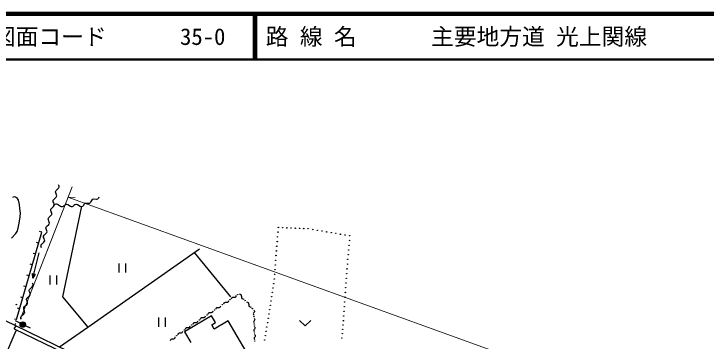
# Model space of a CAD drawing. Units: millimetres, scale not verified. Extents: x 40000 to 680000, y 20000 to 380000.
# Drawn here: x 124974 to 277225, y 308106 to 380000 of the extents above; entities that cross this region are included whole.
import ezdxf
from ezdxf.enums import TextEntityAlignment as Align

# ---------------------------------------------------------------- set-up
doc = ezdxf.new("R2010")
doc.units = ezdxf.units.MM
doc.header["$LTSCALE"] = 1000
for name, color, linetype, lineweight in [('M-BGD', 7, 'Continuous', 25), ('M-STR-HTXT', 7, 'Continuous', 13), ('M-TTL', 2, 'Continuous', 140), ('M-TTL-LINE', 7, 'Continuous', 50)]:
    doc.layers.add(name, color=color, linetype=linetype, lineweight=lineweight)
doc.layers.add('M-TTL-TXT', color=7, linetype='Continuous')
doc.styles.add('ＭＳ ゴシック', font='')
doc.styles.get('ＭＳ ゴシック').set_extended_font_data('MS Gothic')

msp = doc.modelspace()

# ---------------------------------------------------------------- linework, layer by layer
at = {"layer": 'M-BGD'}
for p, q in [((134155, 340930), (134186, 341046)), ((134186, 341046), (134316, 341219)), ((134316, 341219), (134770, 341676)), ((134770, 341676), (134900, 341848)), ((134906, 342178), (134804, 342413)), ((134900, 341848), (134931, 341964)), ((134931, 341964), (134906, 342178)), ((133770, 339228), (134248, 339708)), ((134180, 340716), (134155, 340930)), ((134283, 340482), (134180, 340716)), ((134248, 339708), (134384, 339889)), ((134390, 340235), (134283, 340482)), ((134384, 339889), (134417, 340011)), ((134417, 340011), (134390, 340235)), ((143699, 339736), (143600, 339500)), ((133602, 338925), (133635, 339047)), ((133628, 338701), (133602, 338925)), ((133736, 338454), (133628, 338701)), ((133635, 339047), (133770, 339228)), ((133838, 338219), (133736, 338454)), ((134005, 338113), (133770, 337934)), ((133832, 337890), (133863, 338005)), ((133863, 338005), (133838, 338219)), ((134237, 338199), (134005, 338113)), ((134375, 338195), (134237, 338199)), ((134603, 338098), (134375, 338195)), ((135237, 337714), (134603, 338098)), ((136302, 338044), (136092, 337876)), ((136512, 338128), (136302, 338044)), ((136638, 338128), (136512, 338128)), ((136848, 338044), (136638, 338128)), ((137436, 337708), (136848, 338044)), ((138402, 338044), (138192, 337876)), ((138612, 338128), (138402, 338044)), ((138738, 338128), (138612, 338128)), ((138948, 338044), (138738, 338128)), ((139536, 337708), (138948, 338044)), ((140366, 338101), (140271, 337876)), ((140497, 338258), (140366, 338101)), ((140597, 338312), (140497, 338258)), ((140800, 338336), (140597, 338312)), ((141413, 338322), (140800, 338336)), ((141616, 338346), (141413, 338322)), ((141716, 338401), (141616, 338346)), ((141847, 338558), (141716, 338401)), ((141941, 338782), (141847, 338558)), ((142041, 339018), (141941, 338782)), ((142179, 339184), (142041, 339018)), ((142284, 339241), (142179, 339184)), ((142498, 339266), (142284, 339241)), ((143143, 339252), (142498, 339266)), ((143357, 339277), (143143, 339252)), ((143462, 339334), (143357, 339277)), ((143600, 339500), (143462, 339334)), ((133087, 336972), (133119, 337088)), ((133113, 336758), (133087, 336972)), ((133215, 336523), (133113, 336758)), ((133119, 337088), (133248, 337260)), ((133322, 336277), (133215, 336523)), ((133248, 337260), (133703, 337717)), ((133703, 337717), (133832, 337890)), ((135465, 337616), (135237, 337714)), ((135603, 337613), (135465, 337616)), ((135835, 337699), (135603, 337613)), ((139865, 337792), (135671, 317840)), ((136070, 337877), (135835, 337699)), ((137646, 337624), (137436, 337708)), ((137772, 337624), (137646, 337624)), ((137982, 337708), (137772, 337624)), ((138192, 337876), (137982, 337708)), ((139746, 337624), (139536, 337708)), ((139872, 337624), (139746, 337624)), ((140082, 337708), (139872, 337624)), ((140292, 337876), (140082, 337708)), ((132534, 334967), (132567, 335088)), ((132560, 334742), (132534, 334967)), ((132567, 335088), (132703, 335269)), ((132703, 335269), (133180, 335750)), ((133180, 335750), (133316, 335930)), ((133316, 335930), (133349, 336052)), ((133349, 336052), (133322, 336277)), ((132180, 333302), (132635, 333759)), ((132668, 334496), (132560, 334742)), ((132635, 333759), (132764, 333931)), ((132770, 334261), (132668, 334496)), ((132764, 333931), (132796, 334047)), ((132796, 334047), (132770, 334261)), ((125573, 312830), (131114, 332054)), ((131114, 332054), (130633, 332193)), ((132020, 333013), (132051, 333129)), ((132045, 332799), (132020, 333013)), ((132147, 332565), (132045, 332799)), ((132051, 333129), (132180, 333302)), ((132114, 331828), (132243, 332000)), ((132250, 332330), (132147, 332565)), ((132243, 332000), (132275, 332116)), ((132275, 332116), (132250, 332330)), ((131499, 331082), (131530, 331198)), ((131524, 330868), (131499, 331082)), ((131626, 330634), (131524, 330868)), ((131530, 331198), (131659, 331371)), ((131734, 330387), (131626, 330634)), ((131659, 331371), (132114, 331828)), ((131760, 330163), (131734, 330387)), ((130421, 329651), (129941, 329790)), ((130945, 329077), (130978, 329199)), ((130972, 328853), (130945, 329077)), ((130978, 329199), (131114, 329380)), ((131114, 329380), (131592, 329860)), ((131592, 329860), (131727, 330041)), ((131727, 330041), (131760, 330163)), ((129121, 321942), (130572, 327474)), ((129729, 327248), (129248, 327387)), ((131079, 328606), (130972, 328853)), ((141225, 311151), (165825, 328383)), ((164662, 327567), (172627, 317840)), ((129036, 324845), (128556, 324984)), ((148049, 325174), (148049, 323174)), ((149569, 323174), (149569, 325174)), ((129121, 321942), (129104, 322980)), ((129104, 322980), (129646, 322838)), ((129646, 322838), (129121, 321942)), ((129192, 322213), (129171, 322921)), ((129171, 322921), (129558, 322820)), ((129558, 322820), (129192, 322213)), ((129233, 322368), (129238, 322862)), ((129471, 322801), (129233, 322368)), ((129238, 322862), (129471, 322801)), ((129294, 322600), (129306, 322803)), ((129383, 322783), (129294, 322600)), ((129306, 322803), (129383, 322783)), ((102338, 322454), (125225, 311611)), ((128344, 322442), (127863, 322581)), ((132924, 322552), (132924, 320552)), ((134444, 320552), (134444, 322552)), ((127651, 320039), (127171, 320178)), ((128531, 319594), (129026, 320056)), ((129026, 320056), (129169, 320232)), ((129188, 320578), (129090, 320828)), ((129169, 320232), (129206, 320352)), ((129206, 320352), (129188, 320578)), ((128351, 319298), (128389, 319419)), ((128369, 319073), (128351, 319298)), ((128468, 318823), (128369, 319073)), ((128389, 319419), (128531, 319594)), ((128407, 318087), (128543, 318255)), ((128561, 318584), (128468, 318823)), ((128543, 318255), (128578, 318369)), ((128578, 318369), (128561, 318584)), ((174493, 318484), (174729, 318440)), ((174729, 318440), (174894, 318331)), ((174894, 318331), (174989, 318157)), ((126958, 317636), (126478, 317775)), ((127764, 317366), (127800, 317480)), ((127781, 317151), (127764, 317366)), ((127875, 316912), (127781, 317151)), ((127800, 317480), (127935, 317647)), ((127973, 316662), (127875, 316912)), ((127935, 317647), (128407, 318087)), ((135671, 317840), (141225, 311151)), ((171894, 316638), (172049, 316692)), ((172049, 316692), (172161, 316813)), ((172161, 316813), (172229, 317001)), ((172832, 317396), (172900, 317584)), ((172900, 317584), (173012, 317705)), ((173012, 317705), (173167, 317759)), ((173167, 317759), (173367, 317746)), ((173367, 317746), (173566, 317734)), ((173566, 317734), (173722, 317788)), ((173722, 317788), (173834, 317909)), ((173834, 317909), (173902, 318097)), ((174989, 318157), (175012, 317918)), ((175012, 317918), (175036, 317680)), ((175036, 317680), (175131, 317506)), ((175131, 317506), (175296, 317397)), ((175296, 317397), (175532, 317353)), ((176116, 316716), (176352, 316672)), ((126266, 315233), (125785, 315372)), ((127136, 315383), (127173, 315503)), ((127154, 315157), (127136, 315383)), ((127173, 315503), (127316, 315679)), ((127316, 315679), (127811, 316141)), ((127811, 316141), (127954, 316316)), ((127954, 316316), (127991, 316437)), ((127991, 316437), (127973, 316662)), ((169402, 315149), (169474, 315346)), ((169474, 315346), (169591, 315473)), ((169591, 315473), (169755, 315530)), ((169755, 315530), (169964, 315517)), ((169964, 315517), (170174, 315504)), ((170174, 315504), (170337, 315561)), ((170337, 315561), (170455, 315688)), ((170455, 315688), (170526, 315885)), ((171159, 316300), (171227, 316488)), ((171227, 316488), (171339, 316609)), ((171339, 316609), (171494, 316663)), ((171494, 316663), (171694, 316650)), ((171694, 316650), (171894, 316638)), ((176352, 316672), (176517, 316563)), ((176517, 316563), (176612, 316389)), ((176612, 316389), (176635, 316150)), ((176635, 316150), (176659, 315912)), ((176659, 315912), (176754, 315738)), ((176754, 315738), (176919, 315629)), ((176919, 315629), (177155, 315585)), ((126551, 313497), (126693, 313673)), ((126693, 313673), (127189, 314135)), ((127252, 314907), (127154, 315157)), ((127189, 314135), (127331, 314311)), ((127350, 314656), (127252, 314907)), ((127331, 314311), (127368, 314431)), ((127368, 314431), (127350, 314656)), ((167059, 313470), (167127, 313658)), ((167729, 314053), (167797, 314241)), ((167797, 314241), (167909, 314362)), ((167909, 314362), (168065, 314416)), ((168065, 314416), (168264, 314403)), ((168264, 314403), (168464, 314391)), ((168464, 314391), (168620, 314445)), ((168620, 314445), (168732, 314566)), ((168732, 314566), (168800, 314754)), ((177659, 314220), (177628, 314075)), ((177628, 314075), (177668, 313933)), ((177762, 314368), (177659, 314220)), ((177668, 313933), (177781, 313792)), ((177743, 314944), (177856, 314803)), ((177865, 314515), (177762, 314368)), ((177856, 314803), (177897, 314660)), ((177897, 314660), (177865, 314515)), ((125573, 312830), (125093, 312969)), ((126390, 312022), (125317, 312558)), ((126514, 313377), (126551, 313497)), ((126532, 313152), (126514, 313377)), ((126630, 312901), (126532, 313152)), ((156821, 313276), (156821, 311276)), ((158341, 311276), (158341, 313276)), ((168475, 313637), (162531, 310146)), ((164451, 312049), (164563, 312170)), ((164563, 312170), (164719, 312224)), ((164719, 312224), (164919, 312211)), ((164919, 312211), (165118, 312199)), ((165118, 312199), (165274, 312253)), ((165274, 312253), (165386, 312374)), ((165386, 312374), (165454, 312562)), ((166056, 312957), (166124, 313145)), ((166124, 313145), (166236, 313266)), ((166236, 313266), (166392, 313320)), ((166392, 313320), (166592, 313307)), ((166592, 313307), (166791, 313295)), ((166791, 313295), (166947, 313349)), ((166947, 313349), (167059, 313470)), ((169330, 312182), (168475, 313637)), ((168493, 311690), (169330, 312182)), ((172108, 312533), (169053, 310738)), ((176034, 305848), (172108, 312533)), ((177717, 312421), (177686, 312276)), ((177686, 312276), (177727, 312134)), ((177821, 312569), (177717, 312421)), ((177727, 312134), (177839, 311993)), ((177802, 313145), (177914, 313004)), ((177924, 312716), (177821, 312569)), ((177914, 313004), (177955, 312861)), ((177955, 312861), (177924, 312716)), ((187795, 312670), (189045, 311470)), ((189045, 311470), (190295, 312670)), ((125056, 310818), (125477, 311487)), ((125056, 310818), (149724, 298978)), ((125225, 311611), (125439, 312063)), ((125225, 311611), (149271, 299914)), ((127478, 311517), (128581, 311044)), ((135042, 306836), (141225, 311151)), ((162710, 310765), (162778, 310953)), ((162778, 310953), (162890, 311074)), ((162890, 311074), (163046, 311128)), ((163046, 311128), (163246, 311115)), ((163246, 311115), (163445, 311103)), ((163445, 311103), (163601, 311157)), ((163601, 311157), (163713, 311278)), ((163713, 311278), (163781, 311466)), ((164383, 311861), (164451, 312049)), ((169053, 310738), (168493, 311690)), ((177776, 310622), (177745, 310477)), ((177879, 310770), (177776, 310622)), ((177860, 311345), (177973, 311205)), ((177982, 310917), (177879, 310770)), ((177973, 311205), (178014, 311062)), ((178014, 311062), (177982, 310917)), ((122280, 302929), (125472, 310475)), ((161082, 309511), (161138, 309713)), ((161138, 309713), (161246, 309849)), ((161246, 309849), (161405, 309918)), ((161405, 309918), (161615, 309921)), ((161615, 309921), (161824, 309923)), ((161824, 309923), (161983, 309993)), ((161983, 309993), (162091, 310128)), ((162091, 310128), (162147, 310331)), ((162531, 310146), (163908, 307802)), ((177745, 310477), (177785, 310335)), ((177785, 310335), (177898, 310194)), ((177919, 309546), (178025, 309414)), ((178034, 309142), (177937, 309003)), ((178025, 309414), (178064, 309279)), ((178064, 309279), (178034, 309142)), ((159418, 308230), (159474, 308432)), ((159474, 308432), (159582, 308568)), ((159582, 308568), (159741, 308637)), ((159741, 308637), (159951, 308640)), ((159951, 308640), (160161, 308642)), ((160161, 308642), (160319, 308712)), ((160319, 308712), (160427, 308847)), ((160427, 308847), (160483, 309050)), ((177839, 308863), (177809, 308726)), ((177809, 308726), (177848, 308592)), ((177937, 309003), (177839, 308863)), ((177848, 308592), (177954, 308459))]:
    msp.add_line(p, q, dxfattribs=at)
msp.add_lwpolyline([(124450, 330739), (125415, 331730), (125668, 332194), (125930, 332953), (126177, 333995), (126386, 335377), (126406, 336244), (126313, 337225), (126207, 338105), (125967, 339094), (125743, 339425), (125371, 339704), (125043, 339792), (124686, 339694)], dxfattribs=at)
for centre, radius in [((183057, 332046), 50), ((183141, 333074), 50), ((184073, 333035), 50), ((185006, 332996), 50), ((185939, 332957), 50), ((186872, 332918), 50), ((187805, 332879), 50), ((188737, 332840), 50), ((189670, 332802), 50), ((190690, 332630), 50), ((191709, 332458), 50), ((192728, 332286), 50), ((193747, 332114), 50), ((194766, 331942), 50), ((182974, 331018), 50), ((195785, 331770), 50), ((196805, 331598), 50), ((197824, 331426), 50), ((198843, 331254), 50), ((182808, 328962), 50), ((182891, 329990), 50), ((198674, 329174), 50), ((198758, 330214), 50), ((182725, 327934), 50), ((198589, 328134), 50), ((182559, 325879), 50), ((182642, 326907), 50), ((198420, 326055), 50), ((198504, 327094), 50), ((182475, 324851), 50), ((198335, 325015), 50), ((182309, 322795), 50), ((182392, 323823), 50), ((198189, 322941), 50), ((198262, 323978), 50), ((182226, 321767), 50), ((198116, 321904), 50), ((181989, 319787), 50), ((182143, 320740), 50), ((197970, 319831), 50), ((198043, 320867), 50), ((174203, 318294), 40), ((181835, 318835), 50), ((197896, 318794), 50), ((172530, 317198), 40), ((175824, 317034), 48), ((181528, 316931), 50), ((181682, 317883), 50), ((197750, 316720), 50), ((197823, 317757), 50), ((125522, 316150), 50), ((170842, 316092), 42), ((177447, 315266), 48), ((181374, 315978), 50), ((197677, 315684), 50), ((167428, 313855), 40), ((169101, 314951), 40), ((181067, 314074), 50), ((181220, 315026), 50), ((197531, 313610), 50), ((197604, 314647), 50), ((126927, 311753), 600), ((126927, 311753), 528), ((126927, 311753), 456), ((126927, 311753), 384), ((165755, 312759), 40), ((177791, 313468), 36), ((180759, 312170), 50), ((180913, 313122), 50), ((197458, 312573), 50), ((126927, 311753), 312), ((126927, 311753), 240), ((126927, 311753), 168), ((126927, 311753), 96), ((126927, 311753), 24), ((162446, 310561), 42), ((164082, 311663), 40), ((177850, 311669), 36), ((180605, 311217), 50), ((197280, 310687), 50), ((197369, 311630), 50), ((160783, 309280), 42), ((177908, 309870), 36), ((180298, 309313), 50), ((180452, 310265), 50), ((197192, 309744), 50), ((177964, 308153), 34), ((180144, 308361), 50), ((197103, 308800), 50)]:
    msp.add_circle(centre, radius, dxfattribs=at)
at = {"layer": 'M-STR-HTXT'}
for p, q in [((126407, 313018), (137772, 342038)), ((136875, 339747), (138429, 339633)), ((136875, 339747), (267256, 292688))]:
    msp.add_line(p, q, dxfattribs=at)
at = {"layer": 'M-TTL'}
msp.add_line((680000, 380000), (40000, 380000), dxfattribs=at)
at = {"layer": 'M-TTL-LINE'}
for p, q in [((177750, 380000), (177750, 370000)), ((178250, 380000), (178250, 370000)), ((40000, 370000), (680000, 370000))]:
    msp.add_line(p, q, dxfattribs=at)

# ---------------------------------------------------------------- texts
at = {"layer": 'M-TTL-TXT', "style": 'ＭＳ ゴシック'}
for s, p in [('図面コード', (120380, 375000)), ('35-0', (161521, 375000)), ('路 線 名', (180380, 375000)), ('主要地方道 光上関線', (216734, 375000))]:
    msp.add_text(s, height=3666, dxfattribs=at).set_placement(p, align=Align.MIDDLE_LEFT)

doc.saveas('drawing.dxf')
